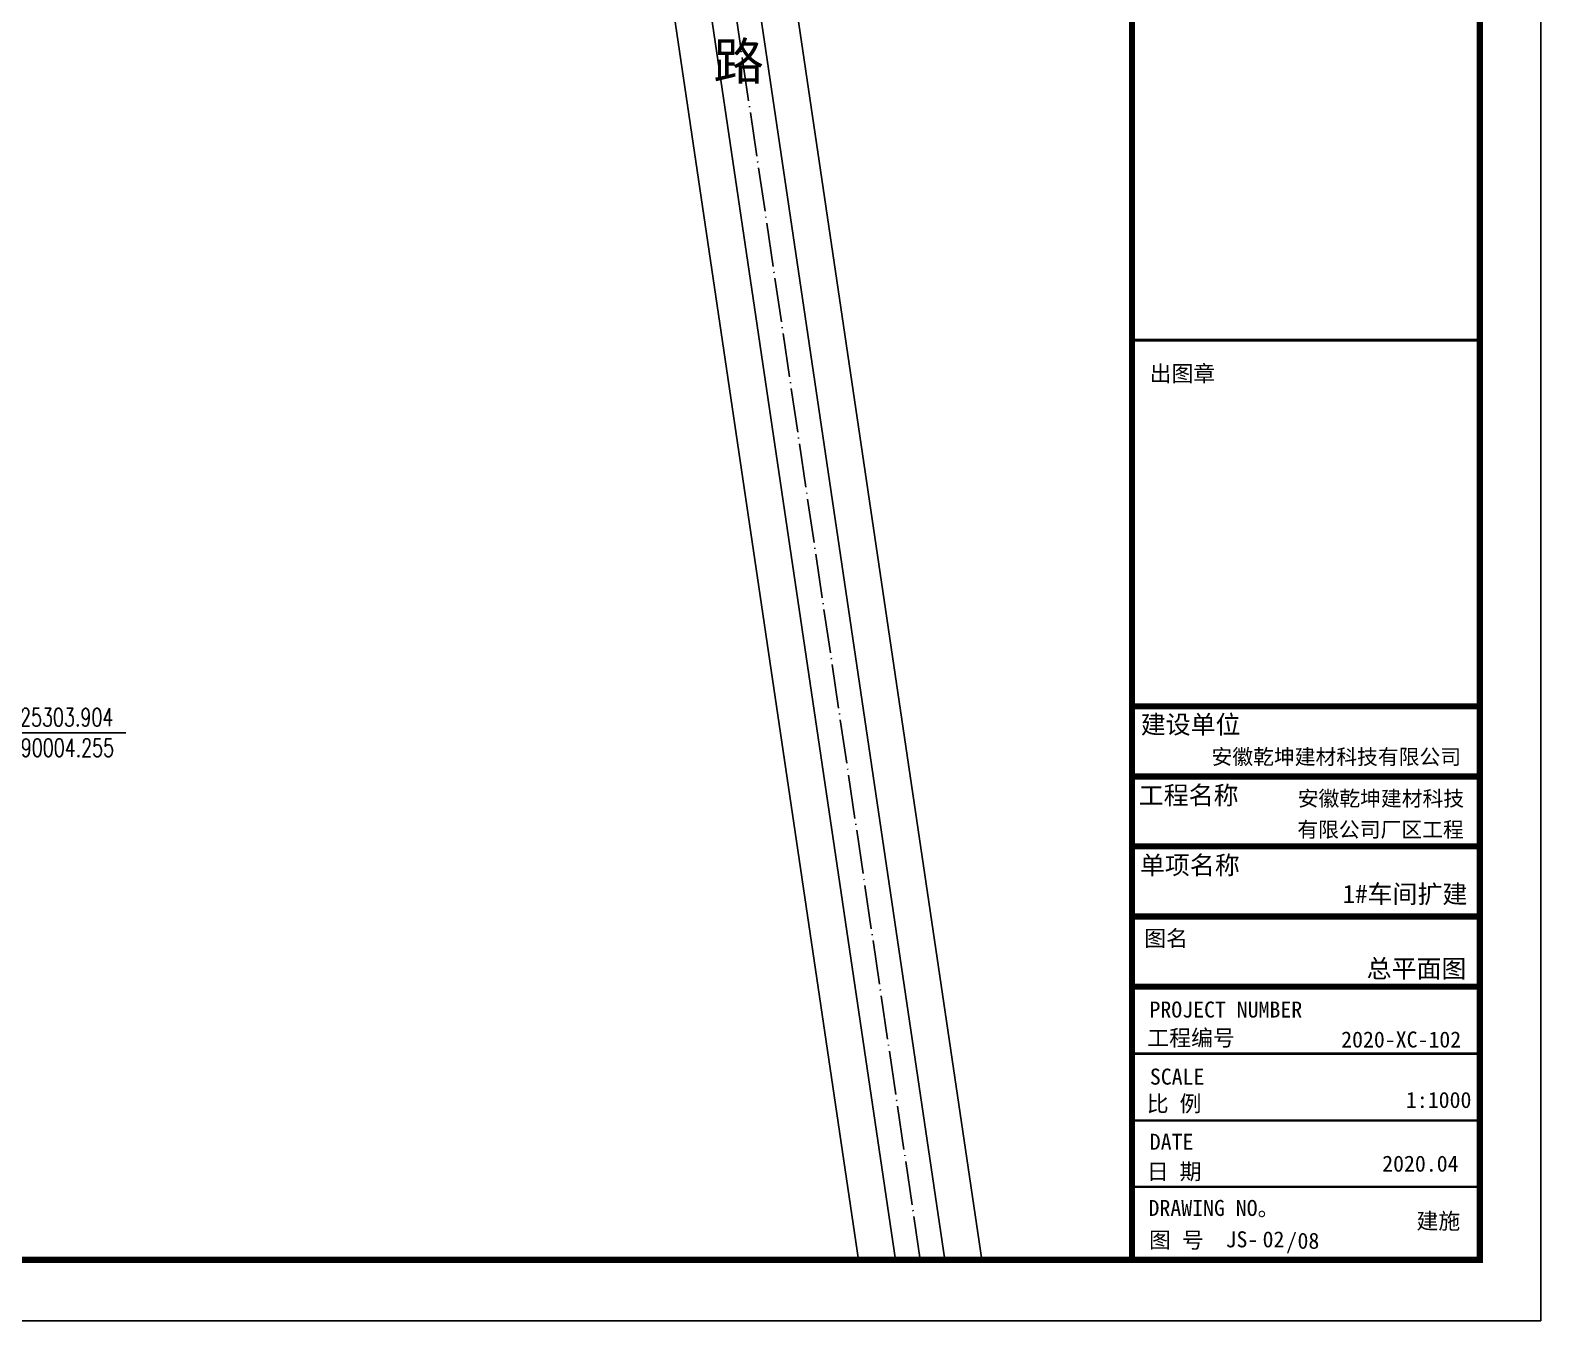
# Model space of a CAD drawing. Header units: millimetres. Extents: x 475841 to 500774, y 3420694 to 3426131.
# Drawn here: x 495927.4 to 496175.1, y 3425283.5 to 3425495.1 of the extents above; entities that cross this region are included whole.
import ezdxf

# ---------------------------------------------------------------- set-up
doc = ezdxf.new("R2010")
doc.units = ezdxf.units.MM
doc.header["$LTSCALE"] = 10
doc.linetypes.add('ACAD_ISO04W100', pattern=[30.5, 24, -3, 0.5, -3])
doc.layers.get('0').update_dxf_attribs({"linetype": 'CONTINUOUS'})
for name, color, linetype in [('DIM_COOR', 3, 'CONTINUOUS'), ('E02', 7, 'CONTINUOUS'), ('PUB_TAB', 7, 'CONTINUOUS'), ('PUB_TEXT', 7, 'CONTINUOUS'), ('PUB_TITLE', 4, 'CONTINUOUS'), ('图框', 7, 'CONTINUOUS'), ('道路', 150, 'CONTINUOUS')]:
    doc.layers.add(name, color=color, linetype=linetype)
doc.styles.add('_TCH_DIM', font='SIMPLEX', dxfattribs={"bigfont": 'GBCBIG'})
doc.styles.add('STYLE-黑体', font='simhei.ttf')
doc.styles.add('宋体', font='NSimSun.ttf')
doc.styles.add('黑体', font='simhei.ttf', dxfattribs={"width": 0.8, "height": 25})

msp = doc.modelspace()

# ---------------------------------------------------------------- linework, layer by layer
for p, q in [((496108.062, 3425384.265), (496164.051, 3425384.265)), ((496108.062, 3425372.765), (496164.07, 3425372.765)), ((496108.062, 3425361.307), (496164.27, 3425361.307)), ((496108.062, 3425349.807), (496164.27, 3425349.807))]:
    msp.add_line(p, q)
at = {"layer": 'DIM_COOR', "color": 3}
msp.add_line((495915.471, 3425379.946), (495943.081, 3425379.946), dxfattribs=at)
at = {"layer": 'E02', "color": 1, "linetype": 'ACAD_ISO04W100', "ltscale": 0.03, "elevation": 1.333, "flags": 128}
msp.add_lwpolyline([(496021.346, 3425644.543), (496073.326, 3425293.51)], dxfattribs=at)
at = {"layer": 'PUB_TEXT'}
for p, q in [((496108.062, 3425504.404), (496108.062, 3425384.265)), ((496108.062, 3425384.265), (496108.062, 3425444.334))]:
    msp.add_line(p, q, dxfattribs=at)
at = {"layer": 'PUB_TITLE'}
msp.add_lwpolyline([(495581.062, 3425283.51), (496175.062, 3425283.51), (496175.062, 3425703.51), (495581.062, 3425703.51)], close=True, dxfattribs=at)
at = {"layer": 'PUB_TITLE', "const_width": 1}
msp.add_lwpolyline([(495606.062, 3425293.51), (496165.062, 3425293.51), (496165.062, 3425693.51), (495606.062, 3425693.51)], close=True, dxfattribs=at)
at = {"layer": '图框', "color": 4}
msp.add_line((496108.062, 3425693.51), (496108.062, 3425293.51), dxfattribs=at)
at = {"layer": '图框', "color": 0}
for p, q in [((496108.062, 3425384.265), (496164.844, 3425384.265)), ((496108.062, 3425338.307), (496165.062, 3425338.307))]:
    msp.add_line(p, q, dxfattribs=at)
at = {"layer": '图框', "color": 4}
for points, const_width in [([(496108.062, 3425693.51), (496108.062, 3425293.51)], 0.986), ([(496108.062, 3425384.265), (496164.844, 3425384.265)], 0.996), ([(496108.062, 3425372.765), (496164.862, 3425372.765)], 0.996), ([(496108.062, 3425361.307), (496165.062, 3425361.307)], 0.996), ([(496108.062, 3425349.807), (496165.062, 3425349.807)], 0.996), ([(496108.062, 3425338.307), (496165.062, 3425338.307)], 0.996), ([(496108.062, 3425327.318), (496165.062, 3425327.318)], 0.403), ([(496108.062, 3425316.349), (496165.062, 3425316.349)], 0.403), ([(496108.062, 3425305.462), (496165.062, 3425305.462)], 0.403)]:
    msp.add_lwpolyline(points, dxfattribs=dict(at, const_width=const_width))
at = {"layer": '图框', "color": 4, "const_width": 0.986}
msp.add_lwpolyline([(496108.062, 3425693.51), (496165.062, 3425693.51), (496165.062, 3425293.51), (496108.062, 3425293.51)], close=True, dxfattribs=at)
at = {"layer": '图框', "color": 0}
for points, const_width in [([(496108.062, 3425444.334), (496165.062, 3425444.334)], 0.5), ([(496108.062, 3425384.265), (496164.844, 3425384.265)], 0.403), ([(496108.062, 3425338.307), (496165.062, 3425338.307)], 0.403)]:
    msp.add_lwpolyline(points, dxfattribs=dict(at, const_width=const_width))
at = {"layer": '道路'}
for p, q in [((496031.403, 3425603.938, 1.333), (496077.369, 3425293.51, 1.333)), ((496023.491, 3425602.75, 1.333), (496069.282, 3425293.51, 1.333)), ((496037.922, 3425600.871, 1.333), (496083.435, 3425293.51, 1.333)), ((496018.136, 3425597.957, 1.333), (496063.217, 3425293.51, 1.333))]:
    msp.add_line(p, q, dxfattribs=at)

# ---------------------------------------------------------------- texts
at = {"layer": 'DIM_COOR', "color": 7, "style": '_TCH_DIM', "width": 0.705882}
for s, p in [('X=3425303.904', (495917.981, 3425380.996)), ('Y=490004.255', (495920.081, 3425375.987))]:
    msp.add_text(s, height=2.975, dxfattribs=at).set_placement(p)
at = {"layer": 'PUB_TAB', "lineweight": -3, "style": 'STYLE-黑体', "width": 1.000119}
msp.add_text('总平面图', height=3, dxfattribs=at).set_placement((496146.502, 3425339.765))
at = {"layer": 'PUB_TEXT', "style": '宋体'}
msp.add_text('路', height=6.076, dxfattribs=at).set_placement((496039.403, 3425487.022, 89.919))
at = {"layer": 'PUB_TEXT', "style": '黑体', "width": 1}
for s, height, p in [('安徽乾坤建材科技有限公司', 2.5, (496121.077, 3425374.747)), ('安徽乾坤建材科技', 2.5, (496135.21, 3425367.912)), ('有限公司厂区工程', 2.5, (496135.141, 3425362.817)), ('1#车间扩建', 3, (496142.579, 3425351.998)), ('2020-XC-102', 2.62944, (496142.33, 3425328.324)), ('1:1000', 2.6294, (496152.954, 3425318.411)), ('2020.04', 2.6294, (496149.057, 3425307.967)), ('建施', 2.6294, (496154.676, 3425298.56)), ('JS-', 2.6294, (496123.388, 3425295.553)), ('02', 2.6294, (496129.447, 3425295.553)), ('/', 2.629, (496133.295, 3425295.22)), ('08', 2.6294, (496135.173, 3425295.32))]:
    msp.add_text(s, height=height, dxfattribs=at).set_placement(p)
at = {"layer": '图框', "color": 4, "style": '黑体', "width": 1}
for s, height, p in [('出图章', 2.6294, (496110.921, 3425437.53)), ('建设单位', 3, (496109.473, 3425379.801)), ('工程名称', 3, (496109.141, 3425368.181)), ('单项名称', 3, (496109.341, 3425356.722)), ('图名', 2.6294, (496110.033, 3425344.902)), ('工程编号', 2.6294, (496110.548, 3425328.589)), ('SCALE', 2.6294, (496110.967, 3425322.233)), ('比 例', 2.6294, (496110.46, 3425317.804)), ('DATE', 2.6294, (496110.953, 3425311.547)), ('日 期', 2.6294, (496110.46, 3425306.676)), ('DRAWING NO。', 2.62944, (496110.746, 3425300.7)), ('图 号', 2.6294, (496110.833, 3425295.449))]:
    msp.add_text(s, height=height, dxfattribs=at).set_placement(p)
at = {"layer": '图框', "color": 0, "style": '黑体', "width": 1}
msp.add_text('PROJECT NUMBER', height=2.62944, dxfattribs=at).set_placement((496110.903, 3425333.237))

doc.saveas('drawing.dxf')
